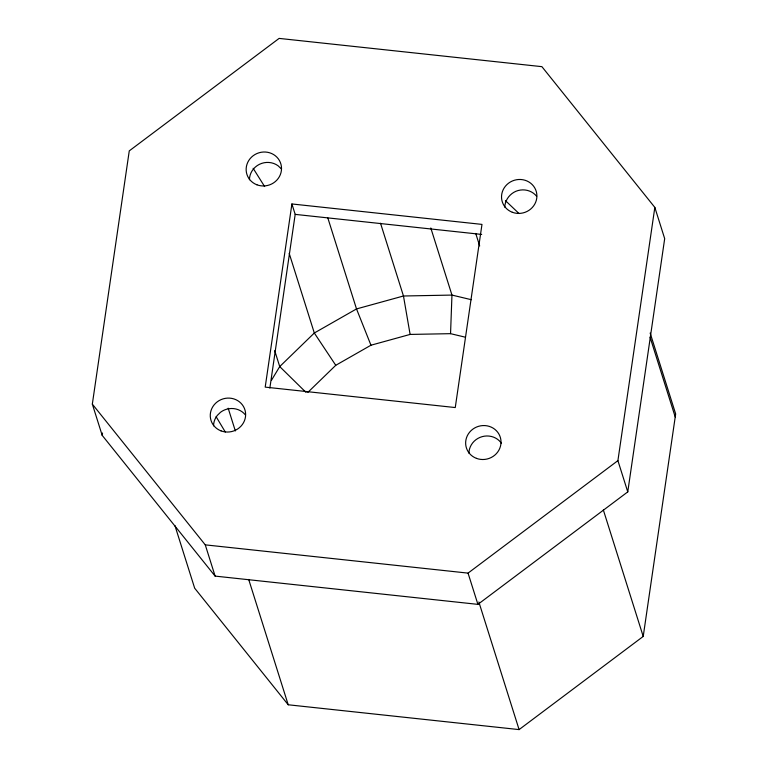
<?xml version="1.0" encoding="UTF-8"?>
<svg xmlns="http://www.w3.org/2000/svg" width="768" height="768" viewBox="0 0 768 768"><rect width="100%" height="100%" fill="white"/><g stroke="black" fill="none" stroke-linecap="round" stroke-linejoin="round"><path stroke-width="1.15" d="M469.075 453.398L469.094 451.066A17.77 16.906 -17.5 0 1 482.189 436.637A17.77 16.906 -17.5 0 1 500.746 442.349L501.283 443.251M465.446 337.219L450.547 333.667L451.958 295.075L430.8 227.981M92.333 404.112L129.264 150.883L279.12 38.4L541.901 66.662L654.835 207.408L664.685 238.656L627.763 491.885L477.907 604.368L215.117 576.106L102.192 435.36L92.333 404.112L205.267 544.858L215.117 576.106M102.192 435.36L102.538 432.998M291.907 203.962L265.2 387.12L455.261 407.558L481.978 224.4L291.907 203.962L295.19 214.378L269.856 388.08M627.763 491.885L617.904 460.637L654.835 207.408M174.912 525.523L194.669 588.192L288.211 704.774L519.091 729.6L643.219 636.432L675.667 413.942L650.16 333.053M271.469 380.256L279.725 366.576L314.314 333.005L356.515 308.928L403.469 295.997L451.958 295.075L471.331 299.702M307.766 392.467L335.76 365.299L370.963 345.216L410.112 334.426L450.547 333.667M205.267 544.858L468.048 573.12L617.904 460.637M295.19 214.378L481.69 234.432M505.45 200.65L519.043 213.552M281.251 168.797L278.016 165.725A17.77 16.906 -17.5 0 0 259.44 164.314A17.77 16.906 -17.5 0 0 249.437 179.731M306.067 392.458L279.725 366.576L274.704 350.65M335.76 365.299L314.314 333.005L289.21 253.402M253.142 168.298L264.624 186.538M216.106 416.678L225.293 432.01M370.963 345.216L356.515 308.928L327.83 217.958M650.074 337.21L675.226 416.966M603.35 509.971L643.219 636.432M475.738 233.453L479.683 245.962M380.515 223.21L403.469 295.997L410.112 334.426M478.858 601.997L519.091 729.6M468.048 573.12L477.907 604.368M228.173 408.202L235.344 430.944M248.698 579.446L288.211 704.774M504.806 207.197A17.77 16.906 -17.5 0 1 504.979 204.979C505.987 198.902 510.259 193.738 515.875 191.299A17.77 16.906 -17.5 0 1 536.63 196.262M213.552 425.827A17.77 16.906 -17.5 0 1 217.296 415.411L220.589 412.214A17.77 16.906 -17.5 0 1 245.366 414.883M221.04 430.886A17.77 16.906 -17.5 0 0 245.51 412.522A17.77 16.906 -17.5 0 0 217.306 401.798A17.77 16.906 -17.5 0 0 221.04 430.886M476.419 458.352A17.77 16.906 -17.5 0 0 500.89 439.987A17.77 16.906 -17.5 0 0 472.685 429.264A17.77 16.906 -17.5 0 0 476.419 458.352M256.925 184.8A17.77 16.906 -17.5 0 0 281.395 166.435A17.77 16.906 -17.5 0 0 253.19 155.712A17.77 16.906 -17.5 0 0 256.925 184.8M512.304 212.266A17.77 16.906 -17.5 0 0 536.774 193.901A17.77 16.906 -17.5 0 0 508.57 183.178A17.77 16.906 -17.5 0 0 512.304 212.266"/></g></svg>
